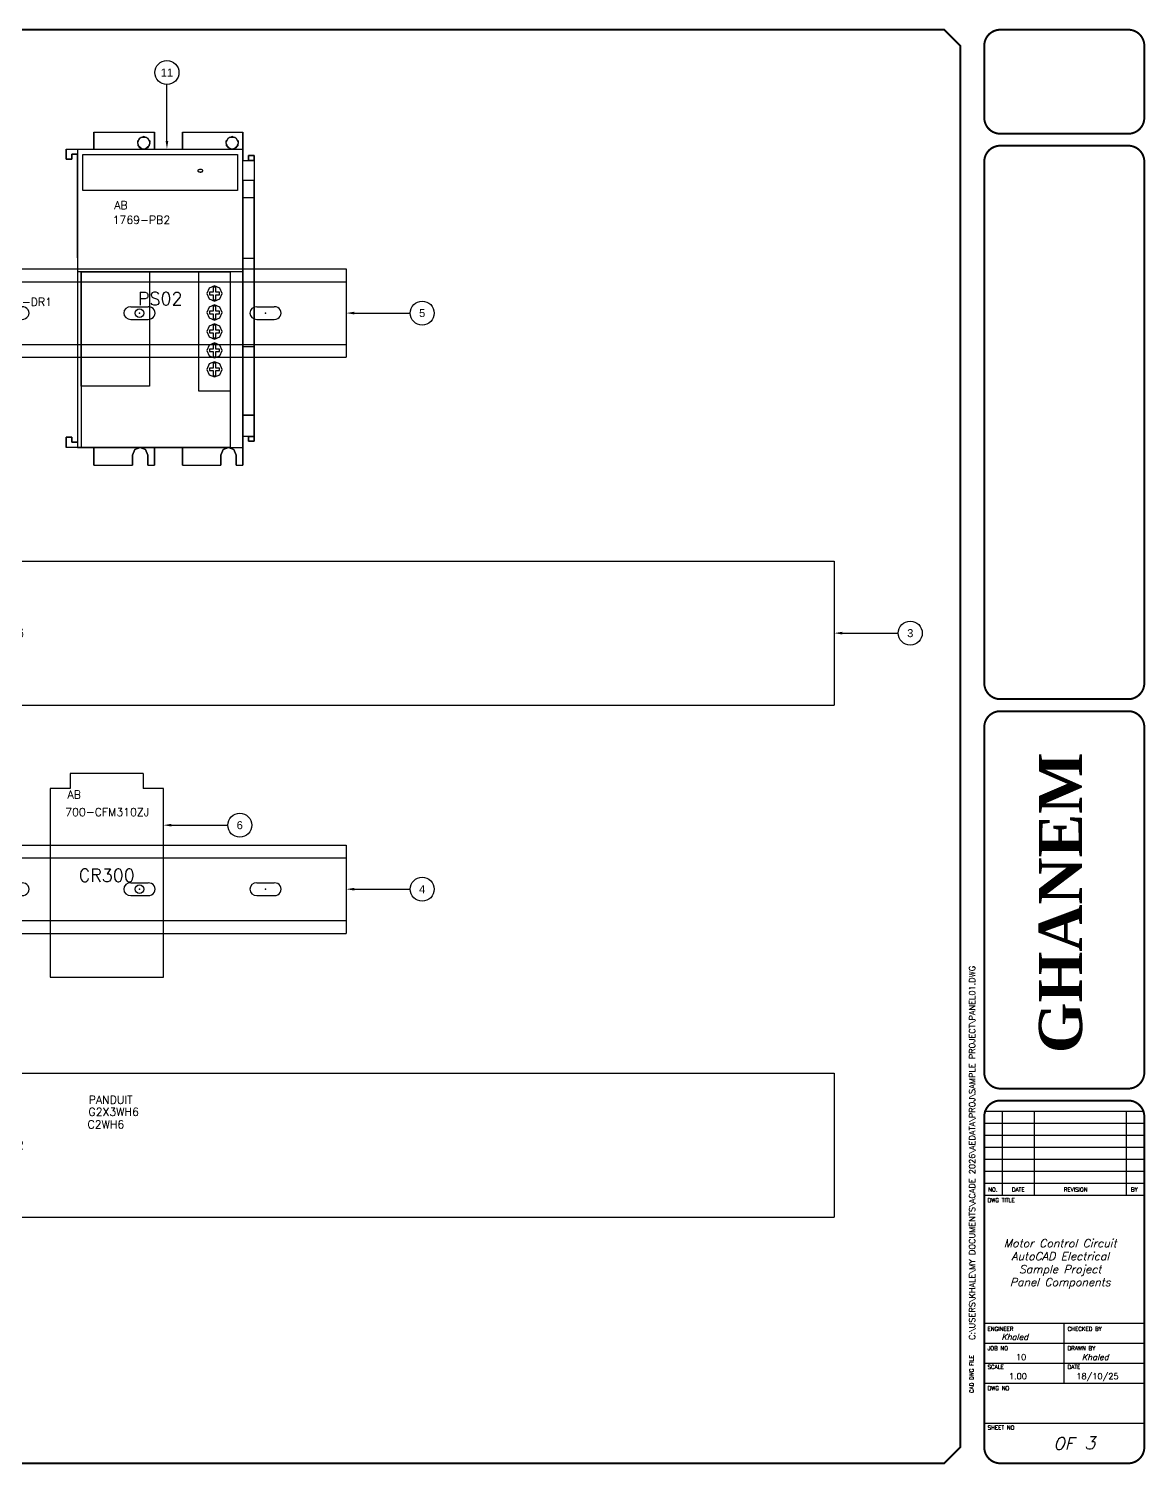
# Model space of a CAD drawing. Header units: inches. Extents: x 0 to 33.5, y 0 to 22.4.
# Drawn here: x 16.04 to 33.48, y 0.02 to 22.44 of the extents above; entities that cross this region are included whole.
import ezdxf
from ezdxf.enums import TextEntityAlignment as Align

# ---------------------------------------------------------------- set-up
doc = ezdxf.new("R2010")
doc.units = ezdxf.units.IN
doc.header["$MEASUREMENT"] = 0
for name, color, linetype in [('PASSY', 134, 'Continuous'), ('PBAL', 52, 'Continuous'), ('PCAT', 9, 'Continuous'), ('PITEM', 20, 'Continuous'), ('PMFG', 9, 'Continuous'), ('PSYMS', 7, 'Continuous'), ('PTAG', 150, 'Continuous'), ('TITLE', 7, 'Continuous')]:
    doc.layers.add(name, color=color, linetype=linetype)
doc.styles.add('ITALIC', font='ITALIC')
doc.styles.add('SIMPLEX', font='SIMPLEX')
doc.styles.get("Standard").update_dxf_attribs({"font": 'arial.ttf'})
doc.styles.add('WD', font='romans.shx')

# ---------------------------------------------------------------- blocks, each defined once
blk = doc.blocks.new('LOGO')
at = {"insert": (-12.12, 64.52), "char_height": 30, "width": 198.5373, "attachment_point": 1}
blk.add_mtext('{\\fTimes New Roman|b1|i0|c0|p18;GHANEM}', dxfattribs=at)
blk = doc.blocks.new('Drawing01')
at = {"layer": 'TITLE'}
for p, q in [((30.594, 22.177), (30.594, 20.781)), ((30.969, 5.531), (33.469, 5.531)), ((31.25, 5.531), (31.25, 4.219)), ((31.75, 5.531), (31.75, 4.219)), ((33.188, 5.531), (33.188, 4.219)), ((30.969, 5.344), (33.469, 5.344)), ((30.969, 5.156), (33.469, 5.156)), ((30.969, 4.969), (33.469, 4.969)), ((30.969, 4.781), (33.469, 4.781)), ((30.969, 4.594), (33.469, 4.594)), ((30.969, 4.406), (33.469, 4.406)), ((30.969, 4.219), (33.469, 4.219)), ((30.594, 0.281), (30.594, 2.214)), ((30.969, 2.219), (33.469, 2.219)), ((32.219, 1.281), (32.219, 2.219)), ((30.969, 1.906), (33.469, 1.906)), ((30.969, 1.594), (33.469, 1.594)), ((30.969, 1.281), (33.469, 1.281)), ((30.969, 0.656), (33.469, 0.656))]:
    blk.add_line(p, q, dxfattribs=at)
at = {"layer": 'TITLE', "const_width": 0.0312}
blk.add_lwpolyline([(30.594, 0.281), (30.594, 22.177), (30.344, 22.427), (0.281, 22.427), (0.031, 22.177), (0.031, 0.281), (0.281, 0.031), (30.344, 0.031)], close=True, dxfattribs=at)
for points in [[(31.219, 22.427, 0.414214), (30.969, 22.177, 0.414214)], [(33.469, 22.177, 0.414214), (33.219, 22.427, 0.414214)], [(30.969, 21.052, 0.414214), (31.219, 20.802, 0.414214)], [(33.219, 20.802, 0.414214), (33.469, 21.052, 0.414214)], [(31.219, 20.615, 0.414214), (30.969, 20.365, 0.414214)], [(33.469, 20.365, 0.414214), (33.219, 20.615, 0.414214)], [(30.969, 12.219, 0.414214), (31.219, 11.969, 0.414214)], [(33.219, 11.969, 0.414214), (33.469, 12.219, 0.414214)], [(31.219, 11.781, 0.414214), (30.969, 11.531, 0.414214)], [(33.469, 11.531, 0.414214), (33.219, 11.781, 0.414214)], [(30.969, 6.135, 0.414214), (31.219, 5.885, 0.414214)], [(33.219, 5.885, 0.414214), (33.469, 6.135, 0.414214)], [(31.219, 5.698, 0.414214), (30.969, 5.448, 0.414214)], [(33.469, 5.448, 0.414214), (33.219, 5.698, 0.414214)], [(30.969, 0.281, 0.414214), (31.219, 0.031, 0.414214)], [(33.219, 0.031, 0.414214), (33.469, 0.281, 0.414214)]]:
    blk.add_lwpolyline(points, format="xyb", dxfattribs=at)
for points in [[(33.219, 22.427), (31.219, 22.427)], [(30.969, 22.177), (30.969, 21.052)], [(33.469, 22.177), (33.469, 21.052)], [(33.219, 20.802), (31.219, 20.802)], [(33.219, 20.615), (31.219, 20.615)], [(30.969, 20.365), (30.969, 12.219)], [(33.469, 20.365), (33.469, 12.219)], [(31.219, 11.969), (33.219, 11.969)], [(31.219, 11.781), (33.219, 11.781)], [(31.219, 5.885), (33.219, 5.885)], [(31.219, 5.698), (33.219, 5.698)], [(30.969, 5.448), (30.969, 0.281)], [(33.469, 5.448), (33.469, 0.281)], [(31.219, 0.031), (33.219, 0.031)]]:
    blk.add_lwpolyline(points, dxfattribs=at)
at = {"layer": 'TITLE', "color": 7, "const_width": 0.0312}
for points in [[(30.969, 11.531), (30.969, 6.135)], [(33.469, 11.531), (33.469, 6.135)]]:
    blk.add_lwpolyline(points, dxfattribs=at)
at = {"xscale": 0.02250000000000085, "yscale": 0.02250000000000085, "zscale": 0.02250000000000085, "rotation": 90}
blk.add_blockref('LOGO', (33.273, 6.71), dxfattribs=at)
at = {"layer": 'TITLE', "color": 1}
for s, height, style, p in [('NO.', 0.0625, 'SIMPLEX', (31.104, 4.307)), ('DATE', 0.0625, 'SIMPLEX', (31.5, 4.307)), ('REVISION', 0.0625, 'SIMPLEX', (32.396, 4.307)), ('BY', 0.0625, 'SIMPLEX', (33.313, 4.307)), ('OF', 0.1875, 'ITALIC', (32.208, 0.339))]:
    blk.add_text(s, height=height, dxfattribs=dict(at, style=style)).set_placement(p, align=Align.MIDDLE)
at = {"layer": 'TITLE', "color": 1, "style": 'SIMPLEX'}
for s, p in [('DWG TITLE', (31.021, 4.109)), ('ENGINEER', (31.021, 2.099)), ('CHECKED BY', (32.271, 2.099)), ('JOB NO', (31.021, 1.797)), ('DRAWN BY', (32.271, 1.797)), ('SCALE', (31.021, 1.505)), ('DATE', (32.271, 1.505)), ('DWG NO', (31.021, 1.172)), ('SHEET NO', (31.021, 0.557))]:
    blk.add_text(s, height=0.0625, dxfattribs=at).set_placement(p)
blk.add_text('CAD DWG FILE', height=0.0625, rotation=90, dxfattribs=at).set_placement((30.802, 1.13))
at = {"layer": 'TITLE', "color": 1, "style": 'ITALIC'}
for tag, height, p in [('TITLE#1', 0.125, (32.156, 3.406)), ('TITLE#2', 0.125, (32.156, 3.204)), ('TITLE#3', 0.125, (32.156, 3.001)), ('TITLE#4', 0.125, (32.156, 2.799)), ('DWG#', 0.2, (32.156, 0.826))]:
    blk.add_attdef(tag, text='', height=height, dxfattribs=at).set_placement(p, align=Align.CENTER)
at = {"layer": 'TITLE', "color": 1, "style": 'SIMPLEX'}
blk.add_attdef('CAD#', (30.826, 1.958), '', height=0.0938, rotation=90, dxfattribs=at)
at = {"layer": 'TITLE', "color": 1}
for tag, p, height, style in [('ENGINEER', (31.237, 1.958), 0.0938, 'ITALIC'), ('CHKDBY', (32.424, 1.958), 0.0938, 'ITALIC'), ('JOB#', (31.464, 1.644), 0.0938, 'SIMPLEX'), ('DRAWNBY', (32.494, 1.644), 0.0938, 'ITALIC'), ('SCALE', (31.353, 1.344), 0.0938, 'SIMPLEX'), ('DATE', (32.408, 1.344), 0.0938, 'SIMPLEX'), ('SHTS', (32.532, 0.25), 0.2, 'ITALIC')]:
    blk.add_attdef(tag, p, '', height=height, dxfattribs=dict(at, style=style))
at = {"layer": 'TITLE', "color": 1, "style": 'ITALIC'}
blk.add_attdef('SH#', text='', height=0.2, dxfattribs=at).set_placement((31.881, 0.25), align=Align.RIGHT)
at = {"layer": 'TITLE', "color": 7, "flags": 9}
blk.add_attdef('WD_TB', (31.219, 0.031), '', height=0.125, dxfattribs=at)
blk = doc.blocks.new('PNLD11')
at = {"layer": 'PBAL'}
blk.add_circle((0.1875, 0), 0.1875, dxfattribs=at)
at = {"layer": 'PITEM'}
blk.add_attdef('B_ITEM', text='', height=0.125, dxfattribs=at).set_placement((0.1875, 0), align=Align.MIDDLE)
blk = doc.blocks.new('PNLD1F')
at = {"layer": 'PBAL'}
blk.add_circle((0.1875, 0), 0.1875, dxfattribs=at)
at = {"layer": 'PITEM'}
blk.add_attdef('B_ITEM', text='', height=0.125, dxfattribs=at).set_placement((0.1875, 0), align=Align.MIDDLE)
blk = doc.blocks.new('PNLD2D')
at = {"layer": 'PBAL'}
blk.add_circle((0.1875, 0), 0.1875, dxfattribs=at)
at = {"layer": 'PITEM'}
blk.add_attdef('B_ITEM', text='', height=0.125, dxfattribs=at).set_placement((0.1875, 0), align=Align.MIDDLE)
blk = doc.blocks.new('PNLD3B')
at = {"layer": 'PBAL'}
blk.add_circle((0.1875, 0), 0.1875, dxfattribs=at)
at = {"layer": 'PITEM'}
blk.add_attdef('B_ITEM', text='', height=0.125, dxfattribs=at).set_placement((0.1875, 0), align=Align.MIDDLE)
blk = doc.blocks.new('PNLD8C')
at = {"layer": 'PBAL'}
blk.add_circle((0, 0.1875), 0.1875, dxfattribs=at)
at = {"layer": 'PITEM'}
blk.add_attdef('B_ITEM', text='', height=0.125, dxfattribs=at).set_placement((0, 0.1875), align=Align.MIDDLE)
blk = doc.blocks.new('HDIN5AE')
for p, q in [((0, 0.69), (18, 0.69)), ((0, 0.69), (0, -0.69)), ((18, 0.69), (18, -0.69)), ((0, 0.49), (18, 0.49)), ((0.844, 0.1), (1.116, 0.1)), ((2.814, 0.1), (3.086, 0.1)), ((4.784, 0.1), (5.056, 0.1)), ((6.754, 0.1), (7.026, 0.1)), ((8.724, 0.1), (8.996, 0.1)), ((10.694, 0.1), (10.966, 0.1)), ((12.664, 0.1), (12.936, 0.1)), ((14.634, 0.1), (14.906, 0.1)), ((16.604, 0.1), (16.876, 0.1)), ((0.844, -0.1), (1.116, -0.1)), ((2.814, -0.1), (3.086, -0.1)), ((4.784, -0.1), (5.056, -0.1)), ((6.754, -0.1), (7.026, -0.1)), ((8.724, -0.1), (8.996, -0.1)), ((10.694, -0.1), (10.966, -0.1)), ((12.664, -0.1), (12.936, -0.1)), ((14.634, -0.1), (14.906, -0.1)), ((16.604, -0.1), (16.876, -0.1)), ((0, -0.49), (18, -0.49)), ((0, -0.69), (18, -0.69))]:
    blk.add_line(p, q)
for centre in [(2.95, 0), (14.77, 0)]:
    blk.add_circle(centre, 0.068)
for centre, start_param, end_param in [((0.844, 0), 1.570796, 4.712386), ((1.116, 0), 4.712386, 7.853986), ((2.814, 0), 1.570796, 4.712386), ((3.086, 0), 4.712386, 7.853986), ((4.784, 0), 1.570796, 4.712386), ((5.056, 0), 4.712386, 7.853986), ((6.754, 0), 1.570796, 4.712386), ((7.026, 0), 4.712386, 7.853986), ((8.724, 0), 1.570796, 4.712386), ((8.996, 0), 4.712386, 7.853986), ((10.694, 0), 1.570796, 4.712386), ((10.966, 0), 4.712386, 7.853986), ((12.664, 0), 1.570796, 4.712386), ((12.936, 0), 4.712386, 7.853986), ((14.634, 0), 1.570796, 4.712386), ((14.906, 0), 4.712386, 7.853986), ((16.604, 0), 1.570796, 4.712386), ((16.876, 0), 4.712386, 7.853986)]:
    blk.add_ellipse(centre, major_axis=(0.109, 0), ratio=0.917668, start_param=start_param, end_param=end_param)
for p in [(0.98, 0), (2.95, 0), (4.92, 0), (6.89, 0), (8.86, 0), (10.83, 0), (12.8, 0), (14.77, 0), (16.74, 0)]:
    blk.add_point(p)
at = {"flags": 11}
for p in [(2.95, 0), (14.77, 0)]:
    blk.add_attdef('NC', text='', height=0.01, rotation=270, dxfattribs=at).set_placement(p, align=Align.MIDDLE)
blk = doc.blocks.new('1769-PS')
for points in [[(0.434, 4.938), (0.434, 5.202), (0.434, 4.938), (0.434, 4.938)], [(0.434, 5.202), (1.381, 5.202)], [(0.434, 5.202), (1.381, 5.202), (1.381, 4.938), (1.816, 4.938), (1.816, 5.202), (2.763, 5.202), (2.763, 4.76), (2.851, 4.76), (2.851, 4.839), (2.94, 4.839)], [(1.236, 4.938), (1.381, 4.938), (1.381, 5.202)], [(1.816, 5.202), (2.763, 5.202)], [(1.816, 5.202), (1.816, 4.938), (2.57, 4.938)], [(2.618, 4.938), (2.763, 4.938), (2.763, 5.202)], [(0, 4.78), (0, 4.938), (0, 4.78), (0, 4.78)], [(0, 4.938), (0.434, 4.938)], [(0, 4.938), (0.177, 4.938)], [(0.177, 4.938), (2.763, 4.938)], [(0.177, 4.938), (0.177, 4.859)], [(0.177, 4.938), (0.177, 0.276), (2.763, 0.276)], [(0.434, 4.938), (1.188, 4.938)], [(1.311, 5.033), (1.282, 5.103), (1.212, 5.132), (1.143, 5.103), (1.114, 5.033), (1.143, 4.964), (1.212, 4.935), (1.282, 4.964), (1.311, 5.033), (1.311, 5.033)], [(1.188, 4.938), (1.126, 4.986), (1.119, 5.066), (1.173, 5.124), (1.252, 5.124), (1.306, 5.066), (1.299, 4.986), (1.236, 4.938)], [(1.236, 4.938), (1.188, 4.938)], [(1.188, 4.938), (1.236, 4.938)], [(2.693, 5.033), (2.664, 5.103), (2.594, 5.132), (2.524, 5.103), (2.495, 5.033), (2.524, 4.964), (2.594, 4.935), (2.664, 4.964), (2.693, 5.033), (2.693, 5.033)], [(2.57, 4.938), (2.507, 4.986), (2.501, 5.066), (2.554, 5.124), (2.633, 5.124), (2.687, 5.066), (2.681, 4.986), (2.618, 4.938)], [(2.618, 4.938), (2.57, 4.938)], [(2.57, 4.938), (2.618, 4.938)], [(2.763, 0.276), (2.763, 4.938)], [(0.089, 4.78), (0, 4.78), (0.089, 4.78), (0.089, 4.78)], [(0.177, 4.859), (0.089, 4.859), (0.177, 4.859), (0.177, 4.859)], [(0.089, 4.859), (0.089, 4.78), (0.089, 4.859), (0.089, 4.859)], [(0.177, 3.239), (0.177, 4.859)], [(0.261, 4.854), (2.679, 4.854), (2.679, 4.291), (0.261, 4.291), (0.261, 4.854), (0.261, 4.854)], [(2.763, 4.444), (2.763, 4.76)], [(2.763, 4.76), (2.94, 4.76)], [(2.94, 4.839), (2.851, 4.839), (2.851, 4.76)], [(2.94, 4.76), (2.851, 4.76)], [(2.94, 4.839), (2.94, 3.229)], [(2.94, 4.76), (2.94, 4.839)], [(2.94, 4.76), (2.94, 4.444)], [(2.057, 4.599), (2.058, 4.595), (2.06, 4.592), (2.064, 4.588), (2.069, 4.585), (2.074, 4.583), (2.081, 4.581), (2.088, 4.58), (2.095, 4.579), (2.103, 4.579), (2.11, 4.58), (2.117, 4.581), (2.123, 4.584), (2.128, 4.587), (2.132, 4.59), (2.135, 4.593), (2.136, 4.597), (2.136, 4.601), (2.135, 4.604), (2.132, 4.608), (2.128, 4.611), (2.123, 4.614), (2.117, 4.616), (2.11, 4.617), (2.103, 4.618), (2.095, 4.619), (2.088, 4.618), (2.081, 4.617), (2.074, 4.615), (2.069, 4.612), (2.064, 4.61), (2.06, 4.606), (2.058, 4.602), (2.057, 4.599), (2.057, 4.599)], [(2.94, 4.444), (2.763, 4.444), (2.763, 4.177)], [(2.94, 4.444), (2.763, 4.444)], [(2.94, 4.177), (2.94, 4.444)], [(2.94, 4.177), (2.763, 4.177), (2.763, 0.78)], [(2.94, 4.177), (2.763, 4.177)], [(2.94, 0.78), (2.94, 4.177)], [(2.763, 3.229), (2.763, 3.239)], [(2.94, 3.229), (2.763, 3.229), (2.763, 3.239)], [(2.94, 3.229), (2.763, 3.229)], [(2.94, 3.229), (2.94, 1.847)], [(2.763, 3.022), (0.177, 3.022)], [(2.565, 1.155), (2.072, 1.155), (2.072, 3.022), (1.302, 3.022), (1.302, 1.235), (0.237, 1.235)], [(0.237, 3.022), (1.302, 3.022)], [(0.237, 1.235), (0.237, 3.022)], [(0.237, 3.022), (0.237, 0.276)], [(0.237, 3.022), (2.565, 3.022)], [(1.302, 3.022), (1.302, 1.235)], [(2.072, 1.155), (2.072, 3.022)], [(2.072, 3.022), (2.565, 3.022)], [(2.565, 3.022), (2.565, 0.276)], [(2.565, 3.022), (2.565, 1.155)], [(2.437, 2.681), (2.402, 2.765), (2.319, 2.8), (2.235, 2.765), (2.2, 2.681), (2.235, 2.597), (2.319, 2.563), (2.402, 2.597), (2.437, 2.681), (2.437, 2.681)], [(2.299, 2.78), (2.299, 2.701), (2.24, 2.701), (2.24, 2.661), (2.299, 2.661), (2.299, 2.582), (2.338, 2.582), (2.338, 2.661), (2.398, 2.661), (2.398, 2.701), (2.338, 2.701), (2.338, 2.78), (2.299, 2.78), (2.299, 2.78)], [(2.437, 2.385), (2.402, 2.469), (2.319, 2.503), (2.235, 2.469), (2.2, 2.385), (2.235, 2.301), (2.319, 2.266), (2.402, 2.301), (2.437, 2.385), (2.437, 2.385)], [(2.299, 2.483), (2.299, 2.405), (2.24, 2.405), (2.24, 2.365), (2.299, 2.365), (2.299, 2.286), (2.338, 2.286), (2.338, 2.365), (2.398, 2.365), (2.398, 2.405), (2.338, 2.405), (2.338, 2.483), (2.299, 2.483), (2.299, 2.483)], [(2.437, 2.089), (2.402, 2.173), (2.319, 2.207), (2.235, 2.173), (2.2, 2.089), (2.235, 2.005), (2.319, 1.97), (2.402, 2.005), (2.437, 2.089), (2.437, 2.089)], [(2.299, 2.188), (2.299, 2.108), (2.24, 2.108), (2.24, 2.069), (2.299, 2.069), (2.299, 1.99), (2.338, 1.99), (2.338, 2.069), (2.398, 2.069), (2.398, 2.108), (2.338, 2.108), (2.338, 2.188), (2.299, 2.188), (2.299, 2.188)], [(2.437, 1.792), (2.402, 1.876), (2.319, 1.911), (2.235, 1.876), (2.2, 1.792), (2.235, 1.709), (2.319, 1.674), (2.402, 1.709), (2.437, 1.792), (2.437, 1.792)], [(2.299, 1.891), (2.299, 1.812), (2.24, 1.812), (2.24, 1.773), (2.299, 1.773), (2.299, 1.694), (2.338, 1.694), (2.338, 1.773), (2.398, 1.773), (2.398, 1.812), (2.338, 1.812), (2.338, 1.891), (2.299, 1.891), (2.299, 1.891)], [(2.94, 1.847), (2.763, 1.847), (2.763, 1.856)], [(2.94, 1.847), (2.763, 1.847)], [(2.94, 1.847), (2.94, 0.375)], [(2.437, 1.496), (2.402, 1.58), (2.319, 1.615), (2.235, 1.58), (2.2, 1.496), (2.235, 1.412), (2.319, 1.377), (2.402, 1.412), (2.437, 1.496), (2.437, 1.496)], [(2.299, 1.595), (2.299, 1.516), (2.24, 1.516), (2.24, 1.477), (2.299, 1.477), (2.299, 1.397), (2.338, 1.397), (2.338, 1.477), (2.398, 1.477), (2.398, 1.516), (2.338, 1.516), (2.338, 1.595), (2.299, 1.595), (2.299, 1.595)], [(1.302, 1.235), (0.237, 1.235)], [(0.237, 1.235), (0.237, 0.276)], [(2.565, 1.155), (2.072, 1.155)], [(2.565, 1.155), (2.565, 0.276)], [(2.94, 0.78), (2.763, 0.78), (2.94, 0.78), (2.94, 0.78)], [(2.763, 0.78), (2.763, 0.445)], [(2.94, 0.445), (2.94, 0.78)], [(0, 0.276), (0, 0.435), (0, 0.276), (0, 0.276)], [(0, 0.435), (0.089, 0.435), (0, 0.435), (0, 0.435)], [(0.177, 0.276), (0, 0.276)], [(0.434, 0.276), (0, 0.276)], [(0.089, 0.356), (0.177, 0.356), (0.089, 0.356), (0.089, 0.435)], [(0.089, 0.435), (0.089, 0.356)], [(0.177, 0.356), (0.177, 0.276)], [(2.565, 0.276), (0.237, 0.276)], [(0.237, 0.276), (2.565, 0.276)], [(0.434, 0), (0.434, 0.276), (0.434, 0), (0.434, 0)], [(0.434, 0.276), (1.156, 0.276), (1.381, 0.276)], [(1.275, 0.158), (1.24, 0.242), (1.156, 0.276), (1.073, 0.242), (1.038, 0.158)], [(1.038, 0.158), (1.073, 0.242), (1.156, 0.276)], [(1.156, 0.276), (1.24, 0.242), (1.275, 0.158)], [(1.275, 0.158), (1.275, 0), (1.381, 0), (1.381, 0.276)], [(1.816, 0), (1.816, 0.276), (1.381, 0.276), (1.381, 0)], [(1.816, 0.276), (2.538, 0.276), (2.763, 0.276)], [(1.816, 0.276), (1.816, 0), (2.419, 0), (2.419, 0.158)], [(2.656, 0.158), (2.621, 0.242), (2.538, 0.276), (2.454, 0.242), (2.419, 0.158)], [(2.419, 0.158), (2.454, 0.242), (2.538, 0.276)], [(2.538, 0.276), (2.621, 0.242), (2.656, 0.158)], [(2.656, 0.158), (2.656, 0), (2.763, 0), (2.763, 0.276)], [(2.763, 0.445), (2.763, 0)], [(2.851, 0.445), (2.763, 0.445)], [(2.851, 0.445), (2.763, 0.445)], [(2.94, 0.375), (2.851, 0.375), (2.851, 0.445)], [(2.851, 0.445), (2.851, 0.444)], [(2.94, 0.445), (2.851, 0.445)], [(2.94, 0.444), (2.851, 0.444), (2.851, 0.375)], [(2.851, 0.375), (2.94, 0.375)], [(2.94, 0.444), (2.94, 0.445)], [(2.94, 0.375), (2.94, 0.444)], [(0.434, 0), (1.038, 0), (1.038, 0.158)], [(1.038, 0.158), (1.038, 0)], [(1.275, 0), (1.275, 0.158)], [(2.419, 0.158), (2.419, 0)], [(2.656, 0), (2.656, 0.158)], [(0.434, 0), (1.038, 0)], [(1.275, 0), (1.381, 0)], [(1.816, 0), (2.419, 0)], [(2.656, 0), (2.763, 0)]]:
    blk.add_lwpolyline(points)
blk = doc.blocks.new('HDIN533')
for p, q in [((0, 1.125), (26, 1.125)), ((0, 1.125), (0, -1.125)), ((26, 1.125), (26, -1.125)), ((0, -1.125), (26, -1.125))]:
    blk.add_line(p, q)
blk = doc.blocks.new('abcrcf')
for p, q in [((1.4541, 3.1833), (0.3144, 3.1833)), ((0.3144, 3.1833), (0.3144, 2.9475)), ((1.4541, 3.1833), (1.4541, 2.9475)), ((0, 2.9475), (0, 0)), ((0.3144, 2.9475), (0, 2.9475)), ((1.7685, 2.9475), (1.4541, 2.9475)), ((1.7685, 0), (1.7685, 2.9475)), ((0, 0), (1.7685, 0))]:
    blk.add_line(p, q)

msp = doc.modelspace()

# ---------------------------------------------------------------- linework, layer by layer
at = {"layer": 'PBAL'}
for p, q in [((18.2, 20.688), (18.2, 21.57)), ((21.125, 18), (22, 18)), ((28.75, 13), (29.625, 13)), ((18.268, 10), (19.15, 10)), ((21.125, 9), (22, 9))]:
    msp.add_line(p, q, dxfattribs=at)
for points in [[(18.221, 20.688), (18.179, 20.688), (18.2, 20.563)], [(21.125, 17.979), (21.125, 18.021), (21, 18)], [(28.75, 12.979), (28.75, 13.021), (28.625, 13)], [(18.268, 9.979), (18.268, 10.021), (18.143, 10)], [(21.125, 8.979), (21.125, 9.021), (21, 9)]]:
    msp.add_solid(points, dxfattribs=at)

# ---------------------------------------------------------------- block references
msp.add_blockref('Drawing01', (0, 0)).add_auto_attribs({'TITLE#1': 'Motor Control Circuit', 'DATE': '18/10/25', 'CAD#': 'C:\\USERS\\KHALE\\MY DOCUMENTS\\ACADE 2026\\AEDATA\\PROJ\\SAMPLE PROJECT\\PANEL01.DWG', 'ENGINEER': 'Khaled', 'JOB#': '10', 'SCALE': '1.00', 'TITLE#2': 'AutoCAD Electrical', 'TITLE#3': 'Sample Project', 'TITLE#4': 'Panel Components', 'DRAWNBY': 'Khaled', 'SHTS': '3'})
for name, p, values in [('PNLD8C', (18.2, 21.57), {'B_ITEM': '11'}), ('PNLD2D', (22, 18), {'B_ITEM': '5'}), ('PNLD11', (29.625, 13), {'B_ITEM': '3'}), ('PNLD3B', (19.15, 10), {'B_ITEM': '6'}), ('PNLD1F', (22, 9), {'B_ITEM': '4'})]:
    msp.add_blockref(name, p, dxfattribs=at).add_auto_attribs(values)
at = {"layer": 'PSYMS'}
ref = msp.add_blockref('1769-PS', (16.625, 15.625), dxfattribs=at)
ref.add_attrib('P_TAG1', 'PS02', dxfattribs={"layer": 'PTAG', "height": 0.2, "style": 'WD', "flags": 8}).set_placement((18.095, 18.226), align=Align.MIDDLE_CENTER)
ref.add_attrib('MFG', 'AB', (17.377, 19.623), dxfattribs={"layer": 'PMFG', "height": 0.125, "style": 'WD'})
ref.add_attrib('CAT', '1769-PB2', (17.351, 19.394), dxfattribs={"layer": 'PCAT', "height": 0.125, "style": 'WD'})
ref = msp.add_blockref('HDIN5AE', (3, 18), dxfattribs=at)
ref.add_attrib('P_TAG1', 'DIN-02', dxfattribs={"layer": 'PTAG', "height": 0.125, "style": 'WD', "flags": 8}).set_placement((14.841, 18), align=Align.MIDDLE_CENTER)
ref.add_attrib('MFG', 'AB', (15.628, 18.303), dxfattribs={"layer": 'PMFG', "height": 0.125, "style": 'WD'})
ref.add_attrib('CAT', '199-DR1', (15.611, 18.113), dxfattribs={"layer": 'PCAT', "height": 0.125, "style": 'WD'})
ref = msp.add_blockref('HDIN533', (2.625, 13), dxfattribs=at)
ref.add_attrib('P_TAG1', 'PAN-03', dxfattribs={"layer": 'PTAG', "height": 0.125, "style": 'WD', "flags": 8}).set_placement((15.625, 13), align=Align.MIDDLE_CENTER)
ref.add_attrib('MFG', 'PANDUIT', (13.548, 13.762), dxfattribs={"layer": 'PMFG', "height": 0.125, "style": 'WD'})
ref.add_attrib('CAT', 'G2X3WH6', (13.521, 13.516), dxfattribs={"layer": 'PCAT', "height": 0.125, "style": 'WD'})
ref.add_attrib('ASSYCODE', 'C2WH6', (13.512, 13.244), dxfattribs={"layer": 'PASSY', "height": 0.125, "style": 'WD'})
ref = msp.add_blockref('abcrcf', (16.375, 7.625), dxfattribs=at)
ref.add_attrib('P_TAG1', 'CR300', dxfattribs={"layer": 'PTAG', "height": 0.2, "style": 'WD', "flags": 8}).set_placement((17.259, 9.217), align=Align.MIDDLE_CENTER)
ref.add_attrib('MFG', 'AB', (16.647, 10.415), dxfattribs={"layer": 'PMFG', "height": 0.125, "style": 'WD'})
ref.add_attrib('CAT', '700-CFM310ZJ', (16.611, 10.142), dxfattribs={"layer": 'PCAT', "height": 0.125, "style": 'WD'})
ref = msp.add_blockref('HDIN5AE', (3, 9), dxfattribs=at)
ref.add_attrib('P_TAG1', 'DIN-01', dxfattribs={"layer": 'PTAG', "height": 0.125, "style": 'WD', "flags": 8}).set_placement((14.747, 9), align=Align.MIDDLE_CENTER)
ref.add_attrib('MFG', 'AB', (12.587, 9.287), dxfattribs={"layer": 'PMFG', "height": 0.125, "style": 'WD'})
ref.add_attrib('CAT', '199-DR1', (12.561, 9.022), dxfattribs={"layer": 'PCAT', "height": 0.125, "style": 'WD'})
ref = msp.add_blockref('HDIN533', (2.625, 5), dxfattribs=at)
ref.add_attrib('P_TAG1', 'PAN-02', dxfattribs={"layer": 'PTAG', "height": 0.125, "style": 'WD', "flags": 8}).set_placement((15.625, 5), align=Align.MIDDLE_CENTER)
ref.add_attrib('MFG', 'PANDUIT', (16.978, 5.648), dxfattribs={"layer": 'PMFG', "height": 0.125, "style": 'WD'})
ref.add_attrib('CAT', 'G2X3WH6', (16.974, 5.459), dxfattribs={"layer": 'PCAT', "height": 0.125, "style": 'WD'})
ref.add_attrib('ASSYCODE', 'C2WH6', (16.96, 5.263), dxfattribs={"layer": 'PASSY', "height": 0.125, "style": 'WD'})

doc.saveas('drawing.dxf')
